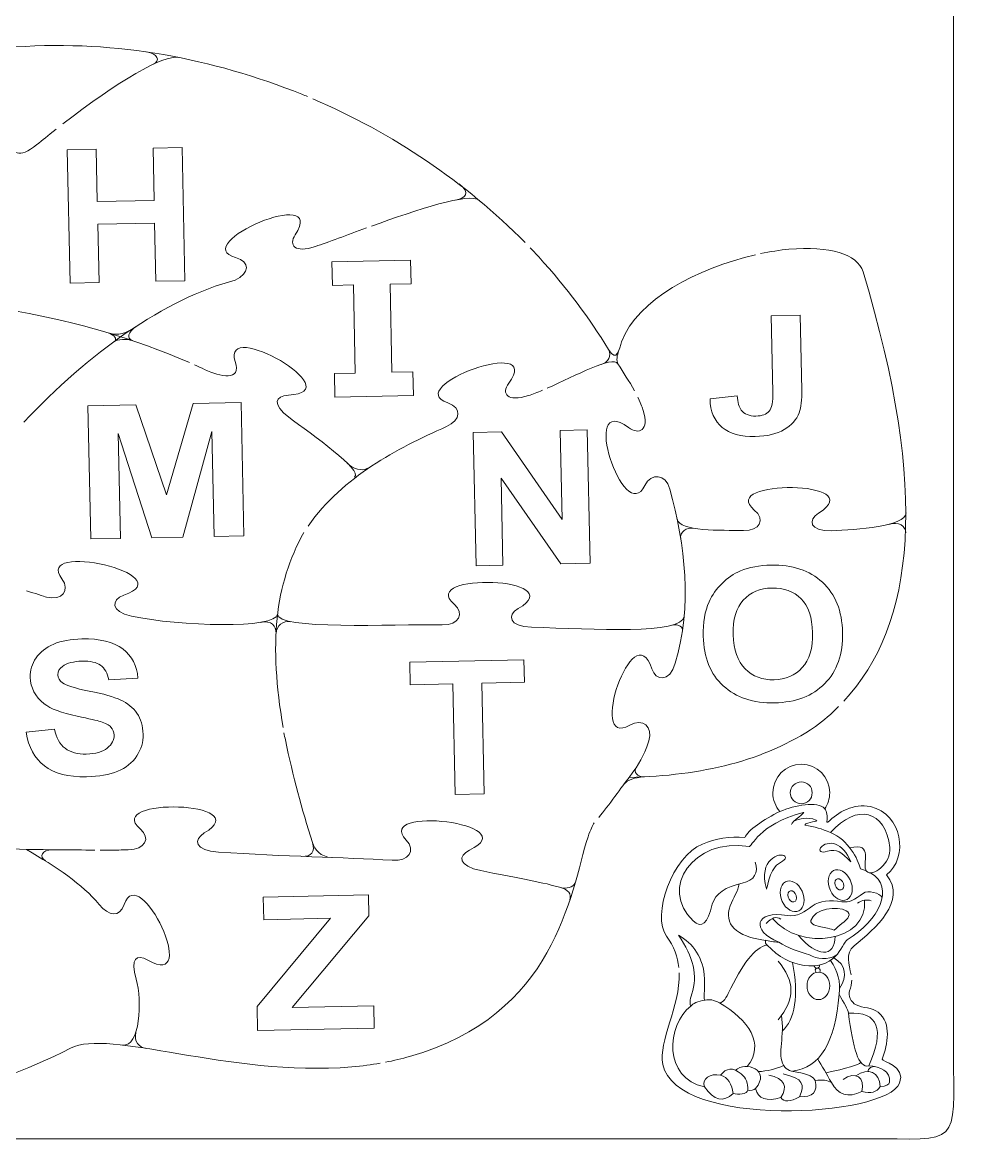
# Model space of a CAD drawing. Header units: millimetres. Extents: x -157 to 146, y -101 to 102.
# Drawn here: x 38.4 to 145.8, y -100.5 to 28.1 of the extents above; entities that cross this region are included whole.
import ezdxf

# ---------------------------------------------------------------- set-up
doc = ezdxf.new("R2010")
doc.units = ezdxf.units.MM
doc.header["$MEASUREMENT"] = 0
doc.layers.add('layer 1', color=7, linetype='Continuous')

msp = doc.modelspace()

# ---------------------------------------------------------------- linework, layer by layer
at = {"layer": 'layer 1', "color": 250, "lineweight": 9}
for points, knots in [([(-145.2239, -89.4805), (-145.2239, -29.4811), (-145.2239, 30.5182), (-145.2239, 90.5176), (-145.2239, 90.5176), (-145.2239, 101.6269), (-146.2814, 100.5684), (-135.1721, 100.5684), (-135.1721, 100.5684), (-45.2325, 100.5684), (44.7071, 100.5684), (134.6468, 100.5684), (134.6468, 100.5684), (145.7984, 100.5684), (144.7761, 101.6701), (144.7761, 90.515), (144.7761, 90.515), (144.7761, 30.5165), (144.7761, -29.482), (144.7761, -89.4805), (144.7761, -89.4805), (144.7761, -100.5424), (145.7711, -99.4316), (134.7144, -99.4316), (134.7144, -99.4316), (44.7296, -99.4316), (-45.2551, -99.4316), (-135.2398, -99.4316), (-135.2398, -99.4316), (-146.2558, -99.4316), (-145.2239, -100.498), (-145.2239, -89.4805)], [0, 0, 0, 0, 0.125, 0.125, 0.125, 0.125, 0.25, 0.25, 0.25, 0.25, 0.375, 0.375, 0.375, 0.375, 0.5, 0.5, 0.5, 0.5, 0.625, 0.625, 0.625, 0.625, 0.75, 0.75, 0.75, 0.75, 0.875, 0.875, 0.875, 0.875, 1, 1, 1, 1]), ([(21.3999, 23.4405), (24.03, 23.8613), (25.1838, 25.8785), (30.437, 31.6375), (30.437, 31.6375), (43.7476, 46.2297), (37.4342, 49.9849), (28.423, 50.8793), (28.423, 50.8793), (27.5223, 50.9425), (26.6177, 50.9809), (25.7242, 51.0022)], [0, 0, 0, 0, 0.33333333, 0.33333333, 0.33333333, 0.33333333, 0.66666667, 0.66666667, 0.66666667, 0.66666667, 1, 1, 1, 1]), ([(70.9758, 19.6711), (70.7908, 19.7489), (70.5389, 19.847), (70.3529, 19.9237), (70.3529, 19.9237), (59.9014, 24.0437), (49.5441, 26.107), (37.6259, 25.3432), (37.6259, 25.3432), (36.8091, 25.2922), (35.9217, 25.2624), (35.0984, 25.1954)], [0, 0, 0, 0, 0.33333333, 0.33333333, 0.33333333, 0.33333333, 0.66666667, 0.66666667, 0.66666667, 0.66666667, 1, 1, 1, 1]), ([(42.2726, 15.9448), (41.2653, 15.1494), (40.7466, 14.7266), (40.0379, 14.141), (40.0379, 14.141), (38.0989, 12.5386), (36.9993, 13.1455), (37.2013, 14.5634), (37.2013, 14.5634), (38.1575, 21.2729), (26.3826, 9.0194), (32.0615, 9.6589), (32.0615, 9.6589), (33.7993, 9.8546), (34.3604, 8.5667), (33.1695, 7.215), (33.1695, 7.215), (30.6719, 4.3806), (26.8189, -3.3587), (24.506, -3.165)], [0, 0, 0, 0, 0.2, 0.2, 0.2, 0.2, 0.4, 0.4, 0.4, 0.4, 0.6, 0.6, 0.6, 0.6, 0.8, 0.8, 0.8, 0.8, 1, 1, 1, 1]), ([(38.5923, -17.5236), (45.9348, -9.7068), (54.6912, -3.4054), (62.7176, -1.3192), (62.7176, -1.3192), (64.3766, -0.5272), (64.4482, 0.8045), (62.7719, 1.2667), (62.7719, 1.2667), (57.2937, 2.7768), (73.3365, 9.6819), (69.5841, 3.8727), (69.5841, 3.8727), (68.7912, 2.6451), (69.5221, 1.7562), (71.8929, 2.5386), (71.8929, 2.5386), (73.3256, 3.0115), (75.5091, 3.8557), (77.7045, 4.6576)], [0, 0, 0, 0, 0.2, 0.2, 0.2, 0.2, 0.4, 0.4, 0.4, 0.4, 0.6, 0.6, 0.6, 0.6, 0.8, 0.8, 0.8, 0.8, 1, 1, 1, 1]), ([(122.1405, 1.575), (115.4759, 0.0409), (108.7012, -3.4884), (106.8678, -8.3459), (106.8678, -8.3459), (106.5618, -9.1567), (106.3539, -10.8646), (105.3516, -9.2259), (105.3516, -9.2259), (103.1682, -5.6183), (100.6329, -2.2287), (97.3933, 1.3552), (97.3933, 1.3552), (97.0432, 1.7305), (96.7782, 2.0107), (96.4221, 2.3775)], [0, 0, 0, 0, 0.25, 0.25, 0.25, 0.25, 0.5, 0.5, 0.5, 0.5, 0.75, 0.75, 0.75, 0.75, 1, 1, 1, 1]), ([(132.2352, -49.4299), (140.3713, -40.6992), (142.0411, -25.4726), (134.4449, -0.3633), (134.4449, -0.3633), (133.8115, 1.7307), (130.6231, 2.5403), (125.9823, 2.2352), (125.9823, 2.2352), (124.929, 2.1196), (123.8211, 1.9379), (122.7405, 1.7146)], [0, 0, 0, 0, 0.33333333, 0.33333333, 0.33333333, 0.33333333, 0.66666667, 0.66666667, 0.66666667, 0.66666667, 1, 1, 1, 1]), ([(76.3664, -23.8149), (77.3707, -23.0447), (71.4698, -18.934), (68.8516, -16.9825), (68.8516, -16.9825), (66.9054, -15.532), (67.2702, -14.515), (68.8092, -14.4508), (68.8092, -14.4508), (76.0909, -14.1463), (61.0833, -5.5334), (62.7296, -10.6132), (62.7296, -10.6132), (63.4773, -12.9201), (61.0175, -12.3731), (59.2248, -11.5074), (59.2248, -11.5074), (58.8393, -11.3276), (58.453, -11.1515), (58.0661, -10.9788)], [0, 0, 0, 0, 0.2, 0.2, 0.2, 0.2, 0.4, 0.4, 0.4, 0.4, 0.6, 0.6, 0.6, 0.6, 0.8, 0.8, 0.8, 0.8, 1, 1, 1, 1]), ([(48.2267, -7.345), (48.9239, -7.581), (49.3258, -8.0338), (48.8633, -8.3591), (48.8633, -8.3591), (49.2891, -8.0513), (50.363, -8.0117), (50.9849, -8.2205), (50.9849, -8.2205), (50.2896, -7.9803), (50.485, -7.2122), (51.3464, -6.6374), (51.3464, -6.6374), (50.2311, -7.3832), (49.4228, -7.7326), (48.2267, -7.345)], [0, 0, 0, 0, 0.25, 0.25, 0.25, 0.25, 0.5, 0.5, 0.5, 0.5, 0.75, 0.75, 0.75, 0.75, 1, 1, 1, 1]), ([(97.8121, -13.9029), (97.2389, -14.1467), (96.7052, -14.3544), (96.2387, -14.5006), (96.2387, -14.5006), (93.7937, -15.2669), (93.0971, -14.2851), (93.965, -13.1017), (93.965, -13.1017), (98.071, -7.5017), (81.6288, -13.5388), (87.0033, -15.3396), (87.0033, -15.3396), (88.648, -15.8906), (88.5285, -17.2795), (86.848, -18.0436), (86.848, -18.0436), (81.1014, -20.6567), (75.1515, -23.629), (71.0402, -29.4295)], [0, 0, 0, 0, 0.2, 0.2, 0.2, 0.2, 0.4, 0.4, 0.4, 0.4, 0.6, 0.6, 0.6, 0.6, 0.8, 0.8, 0.8, 0.8, 1, 1, 1, 1]), ([(108.3354, -13.9571), (107.6893, -12.7878), (107.1069, -11.9722), (106.4396, -10.8641), (106.4396, -10.8641), (105.8287, -9.9104), (101.6368, -12.2103), (98.3723, -13.6592)], [0, 0, 0, 0, 0.5, 0.5, 0.5, 0.5, 1, 1, 1, 1]), ([(107.7368, -58.1414), (108.957, -56.4104), (109.3234, -55.9207), (109.9571, -53.9677), (109.9571, -53.9677), (110.492, -52.3189), (109.2886, -51.3325), (107.7883, -52.1725), (107.7883, -52.1725), (102.8856, -54.9178), (108.2224, -39.272), (110.3142, -45.7479), (110.3142, -45.7479), (110.7563, -47.1165), (112.3166, -47.3361), (112.9953, -45.0859), (112.9953, -45.0859), (114.9646, -38.5572), (114.1195, -31.5689), (112.3772, -25.1844), (112.3772, -25.1844), (111.9031, -23.4468), (110.2338, -23.2874), (109.5143, -24.77), (109.5143, -24.77), (107.1631, -29.615), (101.9534, -13.9586), (107.6503, -18.1641), (107.6503, -18.1641), (108.8543, -19.0527), (110.061, -18.4532), (109.3368, -16.2063), (109.3368, -16.2063), (109.2306, -15.8766), (109.1198, -15.5728), (108.7589, -14.7596), (108.7589, -14.7596), (108.7589, -14.7596), (108.7162, -14.6754), (108.7162, -14.6754)], [0, 0, 0, 0, 0.1, 0.1, 0.1, 0.1, 0.2, 0.2, 0.2, 0.2, 0.3, 0.3, 0.3, 0.3, 0.4, 0.4, 0.4, 0.4, 0.5, 0.5, 0.5, 0.5, 0.6, 0.6, 0.6, 0.6, 0.7, 0.7, 0.7, 0.7, 0.8, 0.8, 0.8, 0.8, 0.9, 0.9, 0.9, 0.9, 1, 1, 1, 1]), ([(113.196, -28.571), (113.4954, -30.1241), (118.2269, -29.835), (120.7788, -29.934), (120.7788, -29.934), (122.641, -30.0061), (123.3183, -28.6657), (122.0173, -27.5824), (122.0173, -27.5824), (117.7656, -24.0426), (135.4303, -24.1543), (129.3681, -27.925), (129.3681, -27.925), (128.0869, -28.7219), (128.3418, -30.0215), (130.8148, -29.9424), (130.8148, -29.9424), (133.7435, -29.8488), (139.3349, -29.4684), (139.3496, -27.9071)], [0, 0, 0, 0, 0.2, 0.2, 0.2, 0.2, 0.4, 0.4, 0.4, 0.4, 0.6, 0.6, 0.6, 0.6, 0.8, 0.8, 0.8, 0.8, 1, 1, 1, 1]), ([(114.0111, -39.7358), (113.7434, -41.8548), (103.706, -41.2058), (96.5661, -40.9624), (96.5661, -40.9624), (93.9633, -40.8737), (93.7516, -39.6151), (95.0544, -38.8491), (95.0544, -38.8491), (101.219, -35.2247), (83.5646, -34.6896), (87.716, -38.3304), (87.716, -38.3304), (88.9865, -39.4446), (88.2783, -40.7224), (86.382, -40.6995), (86.382, -40.6995), (80.6619, -40.6303), (67.4247, -41.3241), (67.5694, -39.4836), (67.5694, -39.4836), (67.4311, -41.1999), (56.3252, -40.8701), (50.8626, -39.705), (50.8626, -39.705), (48.4544, -39.1914), (48.5514, -37.8367), (49.993, -37.3297), (49.993, -37.3297), (56.8145, -34.9303), (39.6475, -31.1049), (42.9216, -35.4493), (42.9216, -35.4493), (43.9235, -36.7787), (42.9304, -37.9849), (41.1748, -37.5393), (41.1748, -37.5393), (40.8584, -37.459), (39.818, -37.0774), (38.8796, -36.8186)], [0, 0, 0, 0, 0.1, 0.1, 0.1, 0.1, 0.2, 0.2, 0.2, 0.2, 0.3, 0.3, 0.3, 0.3, 0.4, 0.4, 0.4, 0.4, 0.5, 0.5, 0.5, 0.5, 0.6, 0.6, 0.6, 0.6, 0.7, 0.7, 0.7, 0.7, 0.8, 0.8, 0.8, 0.8, 0.9, 0.9, 0.9, 0.9, 1, 1, 1, 1]), ([(23.6408, -40.5235), (18.6456, -53.9792), (21.2809, -65.6858), (38.886, -66.3873), (38.886, -66.3873), (41.4325, -66.3839), (43.908, -66.4294), (46.6974, -66.4406)], [0, 0, 0, 0, 0.5, 0.5, 0.5, 0.5, 1, 1, 1, 1]), ([(65.5882, -40.4169), (66.8843, -40.1633), (67.4302, -40.827), (67.3855, -41.6732), (67.3855, -41.6732), (67.4301, -40.8271), (68.1421, -40.1586), (69.0895, -40.3486)], [0, 0, 0, 0, 0.5, 0.5, 0.5, 0.5, 1, 1, 1, 1]), ([(104.2543, -62.7319), (105.3573, -61.3779), (106.9248, -59.1476), (107.7368, -58.1414), (107.7368, -58.1414), (116.0409, -57.9262), (123.1525, -56.2824), (129.0088, -52.3238), (129.0088, -52.3238), (129.9508, -51.6191), (130.8334, -50.8547), (131.6561, -50.0299)], [0, 0, 0, 0, 0.33333333, 0.33333333, 0.33333333, 0.33333333, 0.66666667, 0.66666667, 0.66666667, 0.66666667, 1, 1, 1, 1]), ([(68.2938, -53.0415), (68.3338, -53.2633), (68.4111, -53.6362), (68.4535, -53.8611), (68.4535, -53.8611), (69.341, -58.0956), (70.3087, -61.6795), (71.5342, -65.5678)], [0, 0, 0, 0, 0.5, 0.5, 0.5, 0.5, 1, 1, 1, 1]), ([(124.9321, -62.0227), (124.4359, -61.4521), (124.1351, -60.7066), (124.1351, -59.8911), (124.1351, -59.8911), (124.1351, -58.0966), (125.5906, -56.6411), (127.3851, -56.6411), (127.3851, -56.6411), (129.1796, -56.6411), (130.6351, -58.0966), (130.6351, -59.8911), (130.6351, -59.8911), (130.6351, -60.5735), (130.4246, -61.2071), (130.065, -61.7299)], [0, 0, 0, 0, 0.25, 0.25, 0.25, 0.25, 0.5, 0.5, 0.5, 0.5, 0.75, 0.75, 0.75, 0.75, 1, 1, 1, 1]), ([(127.3851, -58.6411), (128.0753, -58.6411), (128.6351, -59.2009), (128.6351, -59.8911), (128.6351, -59.8911), (128.6351, -60.5813), (128.0753, -61.1411), (127.3851, -61.1411), (127.3851, -61.1411), (126.6949, -61.1411), (126.1351, -60.5813), (126.1351, -59.8911), (126.1351, -59.8911), (126.1351, -59.2009), (126.6949, -58.6411), (127.3851, -58.6411)], [0, 0, 0, 0, 0.25, 0.25, 0.25, 0.25, 0.5, 0.5, 0.5, 0.5, 0.75, 0.75, 0.75, 0.75, 1, 1, 1, 1]), ([(47.2974, -66.4425), (47.6582, -66.4432), (48.0245, -66.4433), (48.3971, -66.4426), (48.3971, -66.4426), (49.5067, -66.435), (50.0024, -66.4278), (50.497, -66.4172), (50.497, -66.4172), (52.4333, -66.3758), (53.1302, -65.1214), (51.8514, -64.0156), (51.8514, -64.0156), (47.6724, -60.402), (65.3309, -60.8219), (59.1937, -64.4864), (59.1937, -64.4864), (57.8966, -65.2608), (58.111, -66.4856), (60.8122, -66.6706), (60.8122, -66.6706), (68.4289, -67.1925), (74.981, -67.2517), (80.6588, -67.6109), (80.6588, -67.6109), (82.5675, -67.7317), (83.3968, -66.512), (82.2451, -65.2917), (82.2451, -65.2917), (78.4812, -61.3041), (95.9992, -63.3758), (89.4967, -66.4477), (89.4967, -66.4477), (88.1225, -67.0969), (88.2141, -68.2659), (90.7926, -68.7929), (90.7926, -68.7929), (94.5151, -69.5538), (97.3203, -70.0015), (99.7487, -70.6769), (99.7487, -70.6769), (100.546, -70.9327), (101.3963, -70.6774), (101.5336, -70.2006)], [0, 0, 0, 0, 0.09090909, 0.09090909, 0.09090909, 0.09090909, 0.18181818, 0.18181818, 0.18181818, 0.18181818, 0.27272727, 0.27272727, 0.27272727, 0.27272727, 0.36363636, 0.36363636, 0.36363636, 0.36363636, 0.45454545, 0.45454545, 0.45454545, 0.45454545, 0.54545455, 0.54545455, 0.54545455, 0.54545455, 0.63636364, 0.63636364, 0.63636364, 0.63636364, 0.72727273, 0.72727273, 0.72727273, 0.72727273, 0.81818182, 0.81818182, 0.81818182, 0.81818182, 0.90909091, 0.90909091, 0.90909091, 0.90909091, 1, 1, 1, 1]), ([(130.064, -61.7126), (130.2947, -62.0506), (130.3922, -62.532), (130.3117, -63.1864), (130.3117, -63.1864), (130.3102, -63.1978), (130.3086, -63.2091), (130.3067, -63.2203), (130.3067, -63.2203), (130.3286, -63.2291), (130.3507, -63.238), (130.3726, -63.2468), (130.3726, -63.2468), (130.3824, -63.2503), (130.3924, -63.2539), (130.4023, -63.2576), (130.4023, -63.2576), (131.5837, -62.1336), (133.3546, -61.0596), (135.2788, -61.477), (135.2788, -61.477), (138.9568, -62.275), (139.6654, -67.2837), (137.1339, -69.2707), (137.1339, -69.2707), (139.4906, -72.2937), (135.8087, -75.4252), (133.4376, -77.3876), (133.4376, -77.3876), (132.3212, -78.3114), (132.8726, -79.4649), (133.0772, -80.697)], [0, 0, 0, 0, 0.125, 0.125, 0.125, 0.125, 0.25, 0.25, 0.25, 0.25, 0.375, 0.375, 0.375, 0.375, 0.5, 0.5, 0.5, 0.5, 0.625, 0.625, 0.625, 0.625, 0.75, 0.75, 0.75, 0.75, 0.875, 0.875, 0.875, 0.875, 1, 1, 1, 1]), ([(113.4025, -79.8675), (113.2654, -78.6697), (112.8492, -77.4446), (111.9879, -76.2791), (111.9879, -76.2791), (110.2611, -73.9425), (112.6677, -67.0702), (116.0991, -65.776), (116.0991, -65.776), (117.5828, -65.075), (119.252, -64.8424), (120.9215, -65.014), (120.9215, -65.014), (121.261, -64.2146), (123.1157, -62.9161), (124.9514, -62.0273)], [0, 0, 0, 0, 0.25, 0.25, 0.25, 0.25, 0.5, 0.5, 0.5, 0.5, 0.75, 0.75, 0.75, 0.75, 1, 1, 1, 1]), ([(79.8892, -90.6884), (80.8032, -90.5108), (81.793, -90.2783), (82.6498, -90.0349), (82.6498, -90.0349), (99.3319, -85.2952), (100.9763, -71.557), (103.0231, -64.9137), (103.0231, -64.9137), (103.323, -64.1228), (103.5537, -63.6086), (103.7221, -63.342)], [0, 0, 0, 0, 0.33333333, 0.33333333, 0.33333333, 0.33333333, 0.66666667, 0.66666667, 0.66666667, 0.66666667, 1, 1, 1, 1]), ([(73.7673, -67.2882), (72.4588, -67.2392), (71.8065, -66.39), (71.5342, -65.5678), (71.5342, -65.5678), (71.8993, -66.6595), (71.449, -67.2012), (70.3287, -67.1582)], [0, 0, 0, 0, 0.5, 0.5, 0.5, 0.5, 1, 1, 1, 1]), ([(38.886, -66.3873), (42.3185, -68.3791), (45.2495, -70.3259), (47.1659, -72.6495), (47.1659, -72.6495), (48.2797, -73.9998), (49.5108, -74.2067), (50.0365, -72.656), (50.0365, -72.656), (51.7548, -67.5883), (58.9244, -82.5577), (52.7297, -79.0087), (52.7297, -79.0087), (51.4205, -78.2586), (50.7575, -78.8414), (51.4121, -81.1853), (51.4121, -81.1853), (52.0991, -83.6451), (51.8779, -89.005), (49.8429, -88.7257)], [0, 0, 0, 0, 0.2, 0.2, 0.2, 0.2, 0.4, 0.4, 0.4, 0.4, 0.6, 0.6, 0.6, 0.6, 0.8, 0.8, 0.8, 0.8, 1, 1, 1, 1]), ([(133.147, -81.2969), (133.1505, -81.6724), (133.0852, -82.1311), (132.9078, -82.5125), (132.9078, -82.5125), (132.6796, -83.0031), (133.0776, -83.8525), (133.6411, -84.1253), (133.6411, -84.1253), (134.4432, -84.5138), (135.4686, -84.4178), (136.1572, -84.9758), (136.1572, -84.9758), (137.7621, -86.2758), (137.2458, -88.5605), (136.6288, -90.3516), (136.6288, -90.3516), (136.5487, -90.5842), (139.375, -91.1051), (138.617, -93.0692), (138.617, -93.0692), (137.1085, -96.9782), (113.0507, -98.3113), (111.5686, -90.9388), (111.5686, -90.9388), (111.0345, -88.2821), (113.5552, -84.3717), (113.4435, -80.4675)], [0, 0, 0, 0, 0.14285714, 0.14285714, 0.14285714, 0.14285714, 0.28571429, 0.28571429, 0.28571429, 0.28571429, 0.42857143, 0.42857143, 0.42857143, 0.42857143, 0.57142857, 0.57142857, 0.57142857, 0.57142857, 0.71428571, 0.71428571, 0.71428571, 0.71428571, 0.85714286, 0.85714286, 0.85714286, 0.85714286, 1, 1, 1, 1]), ([(28.6162, -94.6391), (33.6294, -93.5123), (38.8949, -91.6729), (43.9181, -89.0815), (43.9181, -89.0815), (48.3216, -86.8097), (61.7858, -92.3399), (76.0514, -91.2302), (76.0514, -91.2302), (77.2078, -91.1116), (78.3189, -90.9582), (79.2892, -90.7926)], [0, 0, 0, 0, 0.33333333, 0.33333333, 0.33333333, 0.33333333, 0.66666667, 0.66666667, 0.66666667, 0.66666667, 1, 1, 1, 1])]:
    msp.add_open_spline(points, degree=3, knots=knots, dxfattribs=at)
for points in [[(56.2699, 24.1422), (54.5102, 24.4773), (49.3607, 21.4347), (43.044, 16.547)], [(52.5819, 24.774), (53.9008, 24.562), (54.2165, 23.789), (53.3596, 23.3538)], [(95.8507, 2.9775), (88.953, 9.9362), (80.7938, 15.4437), (71.5758, 19.4215)], [(88.3146, 9.6798), (89.6445, 8.6355), (89.0538, 8.0609), (87.8768, 7.841)], [(78.3045, 4.8583), (83.5079, 6.7449), (89.4741, 8.7458), (90.6483, 7.7992)], [(57.4835, -10.7217), (51.1495, -7.9574), (44.6199, -6.1194), (37.949, -4.896)], [(105.3516, -9.2259), (105.8075, -9.9411), (105.2952, -10.7266), (104.5359, -10.9368)], [(106.5213, -9.4043), (106.3626, -9.8341), (106.2346, -10.542), (106.4396, -10.864)], [(75.5253, -22.212), (76.1106, -22.8456), (77.2617, -23.2288), (77.8448, -22.7951)], [(115.0442, -29.6568), (114.3499, -29.5219), (113.4421, -30.0594), (113.6229, -30.8841)], [(137.3925, -29.2184), (138.5039, -28.8325), (139.3348, -29.4733), (139.3118, -30.2001)], [(70.5774, -30.1329), (67.2097, -36.14), (66.573, -42.9112), (68.1974, -52.4415)], [(112.6978, -40.73), (113.3947, -40.5979), (113.9369, -40.9158), (113.8062, -41.4564)], [(108.5692, -56.9445), (108.1715, -57.5159), (108.6593, -58.1114), (109.4651, -58.0749)], [(109.3907, -58.0787), (108.3381, -58.1571), (107.534, -58.3976), (107.1303, -58.9261)], [(41.8229, -66.4006), (40.6494, -66.3917), (40.3022, -67.2257), (41.037, -67.6771)], [(99.7487, -70.6769), (100.8368, -70.9262), (101.1467, -71.5065), (100.9545, -72.1125)], [(51.3578, -87.2948), (51.1474, -88.3433), (51.7377, -88.958), (52.5569, -89.111)]]:
    msp.add_open_spline(points, degree=3, dxfattribs=at)
at = {"layer": 'layer 1', "color": 22, "lineweight": 9}
for points, knots in [([(43.8563, -1.652), (43.8563, -1.652), (43.5259, 13.5811), (43.5259, 13.5811), (43.5259, 13.5811), (43.5259, 13.5811), (46.8424, 13.6514), (46.8424, 13.6514), (46.8424, 13.6514), (46.8424, 13.6514), (46.9724, 7.6575), (46.9724, 7.6575), (46.9724, 7.6575), (46.9724, 7.6575), (53.4641, 7.795), (53.4641, 7.795), (53.4641, 7.795), (53.4641, 7.795), (53.334, 13.7889), (53.334, 13.7889), (53.334, 13.7889), (53.334, 13.7889), (56.6467, 13.8591), (56.6467, 13.8591), (56.6467, 13.8591), (56.6467, 13.8591), (56.9772, -1.374), (56.9772, -1.374), (56.9772, -1.374), (56.9772, -1.374), (53.6645, -1.4442), (53.6645, -1.4442), (53.6645, -1.4442), (53.6645, -1.4442), (53.52, 5.2165), (53.52, 5.2165), (53.52, 5.2165), (53.52, 5.2165), (47.0283, 5.079), (47.0283, 5.079), (47.0283, 5.079), (47.0283, 5.079), (47.1728, -1.5817), (47.1728, -1.5817), (47.1728, -1.5817), (47.1728, -1.5817), (43.8563, -1.652), (43.8563, -1.652)], [0, 0, 0, 0, 0.08333333, 0.08333333, 0.08333333, 0.08333333, 0.16666667, 0.16666667, 0.16666667, 0.16666667, 0.25, 0.25, 0.25, 0.25, 0.33333333, 0.33333333, 0.33333333, 0.33333333, 0.41666667, 0.41666667, 0.41666667, 0.41666667, 0.5, 0.5, 0.5, 0.5, 0.58333333, 0.58333333, 0.58333333, 0.58333333, 0.66666667, 0.66666667, 0.66666667, 0.66666667, 0.75, 0.75, 0.75, 0.75, 0.83333333, 0.83333333, 0.83333333, 0.83333333, 0.91666667, 0.91666667, 0.91666667, 0.91666667, 1, 1, 1, 1]), ([(83.0852, -14.488), (83.0852, -14.488), (74.1062, -14.6782), (74.1062, -14.6782), (74.1062, -14.6782), (74.1062, -14.6782), (74.0476, -11.9757), (74.0476, -11.9757), (74.0476, -11.9757), (74.0476, -11.9757), (76.4433, -11.9249), (76.4433, -11.9249), (76.4433, -11.9249), (76.4433, -11.9249), (76.2249, -1.8593), (76.2249, -1.8593), (76.2249, -1.8593), (76.2249, -1.8593), (73.8292, -1.9101), (73.8292, -1.9101), (73.8292, -1.9101), (73.8292, -1.9101), (73.7706, 0.7925), (73.7706, 0.7925), (73.7706, 0.7925), (73.7706, 0.7925), (82.7496, 0.9827), (82.7496, 0.9827), (82.7496, 0.9827), (82.7496, 0.9827), (82.8082, -1.7199), (82.8082, -1.7199), (82.8082, -1.7199), (82.8082, -1.7199), (80.4125, -1.7706), (80.4125, -1.7706), (80.4125, -1.7706), (80.4125, -1.7706), (80.6309, -11.8362), (80.6309, -11.8362), (80.6309, -11.8362), (80.6309, -11.8362), (83.0266, -11.7854), (83.0266, -11.7854), (83.0266, -11.7854), (83.0266, -11.7854), (83.0852, -14.488), (83.0852, -14.488)], [0, 0, 0, 0, 0.08333333, 0.08333333, 0.08333333, 0.08333333, 0.16666667, 0.16666667, 0.16666667, 0.16666667, 0.25, 0.25, 0.25, 0.25, 0.33333333, 0.33333333, 0.33333333, 0.33333333, 0.41666667, 0.41666667, 0.41666667, 0.41666667, 0.5, 0.5, 0.5, 0.5, 0.58333333, 0.58333333, 0.58333333, 0.58333333, 0.66666667, 0.66666667, 0.66666667, 0.66666667, 0.75, 0.75, 0.75, 0.75, 0.83333333, 0.83333333, 0.83333333, 0.83333333, 0.91666667, 0.91666667, 0.91666667, 0.91666667, 1, 1, 1, 1]), ([(123.9542, -5.3807), (123.9542, -5.3807), (127.2592, -5.3106), (127.2592, -5.3106), (127.2592, -5.3106), (127.2592, -5.3106), (127.445, -13.8727), (127.445, -13.8727), (127.445, -13.8727), (127.4692, -14.9906), (127.3658, -15.856), (127.1419, -16.4625), (127.1419, -16.4625), (126.838, -17.2565), (126.2709, -17.9018), (125.4368, -18.3951), (125.4368, -18.3951), (124.6029, -18.8917), (123.4961, -19.1514), (122.1167, -19.1806), (122.1167, -19.1806), (120.4968, -19.215), (119.2431, -18.8698), (118.3518, -18.1388), (118.3518, -18.1388), (117.4644, -17.411), (116.9975, -16.3245), (116.9623, -14.8792), (116.9623, -14.8792), (116.9623, -14.8792), (120.0775, -14.5172), (120.0775, -14.5172), (120.0775, -14.5172), (120.1325, -15.291), (120.2819, -15.8359), (120.5258, -16.1521), (120.5258, -16.1521), (120.8955, -16.6295), (121.4472, -16.8604), (122.177, -16.8449), (122.177, -16.8449), (122.9144, -16.8293), (123.4341, -16.6451), (123.7322, -16.289), (123.7322, -16.289), (124.0303, -15.9362), (124.1675, -15.2118), (124.1437, -14.1159), (124.1437, -14.1159), (124.1437, -14.1159), (123.9542, -5.3807), (123.9542, -5.3807)], [0, 0, 0, 0, 0.07692308, 0.07692308, 0.07692308, 0.07692308, 0.15384615, 0.15384615, 0.15384615, 0.15384615, 0.23076923, 0.23076923, 0.23076923, 0.23076923, 0.30769231, 0.30769231, 0.30769231, 0.30769231, 0.38461538, 0.38461538, 0.38461538, 0.38461538, 0.46153846, 0.46153846, 0.46153846, 0.46153846, 0.53846154, 0.53846154, 0.53846154, 0.53846154, 0.61538462, 0.61538462, 0.61538462, 0.61538462, 0.69230769, 0.69230769, 0.69230769, 0.69230769, 0.76923077, 0.76923077, 0.76923077, 0.76923077, 0.84615385, 0.84615385, 0.84615385, 0.84615385, 0.92307692, 0.92307692, 0.92307692, 0.92307692, 1, 1, 1, 1]), ([(46.2184, -30.8911), (46.2184, -30.8911), (45.8879, -15.658), (45.8879, -15.658), (45.8879, -15.658), (45.8879, -15.658), (51.3663, -15.5419), (51.3663, -15.5419), (51.3663, -15.5419), (51.3663, -15.5419), (54.8796, -25.8641), (54.8796, -25.8641), (54.8796, -25.8641), (54.8796, -25.8641), (57.9041, -15.4034), (57.9041, -15.4034), (57.9041, -15.4034), (57.9041, -15.4034), (63.3951, -15.2871), (63.3951, -15.2871), (63.3951, -15.2871), (63.3951, -15.2871), (63.7255, -30.5202), (63.7255, -30.5202), (63.7255, -30.5202), (63.7255, -30.5202), (60.3279, -30.5922), (60.3279, -30.5922), (60.3279, -30.5922), (60.3279, -30.5922), (60.0677, -18.6008), (60.0677, -18.6008), (60.0677, -18.6008), (60.0677, -18.6008), (56.7277, -30.6685), (56.7277, -30.6685), (56.7277, -30.6685), (56.7277, -30.6685), (53.2035, -30.7431), (53.2035, -30.7431), (53.2035, -30.7431), (53.2035, -30.7431), (49.3558, -18.8277), (49.3558, -18.8277), (49.3558, -18.8277), (49.3558, -18.8277), (49.6159, -30.8191), (49.6159, -30.8191), (49.6159, -30.8191), (49.6159, -30.8191), (46.2184, -30.8911), (46.2184, -30.8911)], [0, 0, 0, 0, 0.07692308, 0.07692308, 0.07692308, 0.07692308, 0.15384615, 0.15384615, 0.15384615, 0.15384615, 0.23076923, 0.23076923, 0.23076923, 0.23076923, 0.30769231, 0.30769231, 0.30769231, 0.30769231, 0.38461538, 0.38461538, 0.38461538, 0.38461538, 0.46153846, 0.46153846, 0.46153846, 0.46153846, 0.53846154, 0.53846154, 0.53846154, 0.53846154, 0.61538462, 0.61538462, 0.61538462, 0.61538462, 0.69230769, 0.69230769, 0.69230769, 0.69230769, 0.76923077, 0.76923077, 0.76923077, 0.76923077, 0.84615385, 0.84615385, 0.84615385, 0.84615385, 0.92307692, 0.92307692, 0.92307692, 0.92307692, 1, 1, 1, 1]), ([(90.2309, -33.9436), (90.2309, -33.9436), (89.9004, -18.7105), (89.9004, -18.7105), (89.9004, -18.7105), (89.9004, -18.7105), (93.1252, -18.6422), (93.1252, -18.6422), (93.1252, -18.6422), (93.1252, -18.6422), (100.0631, -28.6718), (100.0631, -28.6718), (100.0631, -28.6718), (100.0631, -28.6718), (99.8424, -18.4999), (99.8424, -18.4999), (99.8424, -18.4999), (99.8424, -18.4999), (102.9221, -18.4346), (102.9221, -18.4346), (102.9221, -18.4346), (102.9221, -18.4346), (103.2525, -33.6677), (103.2525, -33.6677), (103.2525, -33.6677), (103.2525, -33.6677), (99.9245, -33.7382), (99.9245, -33.7382), (99.9245, -33.7382), (99.9245, -33.7382), (93.095, -23.944), (93.095, -23.944), (93.095, -23.944), (93.095, -23.944), (93.3105, -33.8783), (93.3105, -33.8783), (93.3105, -33.8783), (93.3105, -33.8783), (90.2309, -33.9436), (90.2309, -33.9436)], [0, 0, 0, 0, 0.1, 0.1, 0.1, 0.1, 0.2, 0.2, 0.2, 0.2, 0.3, 0.3, 0.3, 0.3, 0.4, 0.4, 0.4, 0.4, 0.5, 0.5, 0.5, 0.5, 0.6, 0.6, 0.6, 0.6, 0.7, 0.7, 0.7, 0.7, 0.8, 0.8, 0.8, 0.8, 0.9, 0.9, 0.9, 0.9, 1, 1, 1, 1]), ([(116.1877, -42.0066), (116.154, -40.4532), (116.3741, -39.1463), (116.8518, -38.0823), (116.8518, -38.0823), (117.2095, -37.3012), (117.7025, -36.5917), (118.3348, -35.9609), (118.3348, -35.9609), (118.9673, -35.3336), (119.6641, -34.8611), (120.4257, -34.5469), (120.4257, -34.5469), (121.4409, -34.1209), (122.6135, -33.8973), (123.9508, -33.869), (123.9508, -33.869), (126.3694, -33.8178), (128.3179, -34.4721), (129.8001, -35.8351), (129.8001, -35.8351), (131.2821, -37.1947), (132.0502, -39.1158), (132.104, -41.5949), (132.104, -41.5949), (132.1574, -44.0563), (131.4769, -45.9939), (130.0666, -47.4148), (130.0666, -47.4148), (128.6561, -48.8321), (126.7455, -49.568), (124.3384, -49.619), (124.3384, -49.619), (121.8968, -49.6707), (119.9408, -49.0202), (118.4703, -47.6711), (118.4703, -47.6711), (116.9998, -46.3184), (116.2402, -44.429), (116.1877, -42.0066)], [0, 0, 0, 0, 0.1, 0.1, 0.1, 0.1, 0.2, 0.2, 0.2, 0.2, 0.3, 0.3, 0.3, 0.3, 0.4, 0.4, 0.4, 0.4, 0.5, 0.5, 0.5, 0.5, 0.6, 0.6, 0.6, 0.6, 0.7, 0.7, 0.7, 0.7, 0.8, 0.8, 0.8, 0.8, 0.9, 0.9, 0.9, 0.9, 1, 1, 1, 1]), ([(119.5975, -41.8314), (119.6349, -43.5551), (120.095, -44.8548), (120.9702, -45.7269), (120.9702, -45.7269), (121.8492, -46.5988), (122.9478, -47.0192), (124.2698, -46.9912), (124.2698, -46.9912), (125.588, -46.9632), (126.6636, -46.5005), (127.4927, -45.5958), (127.4927, -45.5958), (128.318, -44.6948), (128.7133, -43.3628), (128.675, -41.5966), (128.675, -41.5966), (128.6371, -39.8516), (128.1963, -38.5588), (127.3561, -37.7143), (127.3561, -37.7143), (126.5121, -36.8735), (125.4063, -36.4676), (124.0422, -36.4965), (124.0422, -36.4965), (122.6743, -36.5255), (121.5833, -36.985), (120.7654, -37.8716), (120.7654, -37.8716), (119.9514, -38.7582), (119.5594, -40.0758), (119.5975, -41.8314)], [0, 0, 0, 0, 0.125, 0.125, 0.125, 0.125, 0.25, 0.25, 0.25, 0.25, 0.375, 0.375, 0.375, 0.375, 0.5, 0.5, 0.5, 0.5, 0.625, 0.625, 0.625, 0.625, 0.75, 0.75, 0.75, 0.75, 0.875, 0.875, 0.875, 0.875, 1, 1, 1, 1]), ([(38.8537, -52.9828), (38.8537, -52.9828), (42.0722, -52.6201), (42.0722, -52.6201), (42.0722, -52.6201), (42.2851, -53.6233), (42.6947, -54.3527), (43.3009, -54.8118), (43.3009, -54.8118), (43.9034, -55.2673), (44.7071, -55.4881), (45.7157, -55.4667), (45.7157, -55.4667), (46.7818, -55.4441), (47.5835, -55.2178), (48.113, -54.7844), (48.113, -54.7844), (48.6466, -54.3544), (48.9072, -53.8591), (48.895, -53.2988), (48.895, -53.2988), (48.8872, -52.9371), (48.766, -52.6345), (48.5313, -52.3875), (48.5313, -52.3875), (48.3003, -52.1369), (47.8981, -51.9254), (47.3248, -51.7531), (47.3248, -51.7531), (46.9361, -51.6335), (46.0449, -51.4324), (44.6587, -51.1424), (44.6587, -51.1424), (42.8731, -50.7722), (41.6166, -50.2949), (40.8891, -49.7142), (40.8891, -49.7142), (39.8622, -48.8986), (39.3358, -47.8878), (39.3096, -46.682), (39.3096, -46.682), (39.2928, -45.9052), (39.5139, -45.1767), (39.973, -44.4892), (39.973, -44.4892), (40.4322, -43.8053), (41.105, -43.2766), (41.9876, -42.903), (41.9876, -42.903), (42.874, -42.5329), (43.9439, -42.3328), (45.2047, -42.3061), (45.2047, -42.3061), (47.268, -42.2624), (48.8245, -42.6482), (49.8858, -43.4631), (49.8858, -43.4631), (50.9433, -44.2816), (51.5139, -45.3873), (51.5979, -46.7871), (51.5979, -46.7871), (51.5979, -46.7871), (48.2881, -46.9921), (48.2881, -46.9921), (48.2881, -46.9921), (48.1297, -46.2113), (47.8117, -45.6538), (47.3382, -45.3232), (47.3382, -45.3232), (46.8646, -44.989), (46.1617, -44.8336), (45.2295, -44.8534), (45.2295, -44.8534), (44.2666, -44.8738), (43.514, -45.0707), (42.9794, -45.451), (42.9794, -45.451), (42.633, -45.6926), (42.4641, -46.0119), (42.4726, -46.4056), (42.4726, -46.4056), (42.4804, -46.7673), (42.6514, -47.0724), (42.9855, -47.3209), (42.9855, -47.3209), (43.4091, -47.6383), (44.4328, -47.9573), (46.0529, -48.2742), (46.0529, -48.2742), (47.673, -48.5948), (48.873, -48.9348), (49.653, -49.2944), (49.653, -49.2944), (50.433, -49.6576), (51.0479, -50.1591), (51.5015, -50.8059), (51.5015, -50.8059), (51.9513, -51.4527), (52.1867, -52.2568), (52.2075, -53.218), (52.2075, -53.218), (52.2264, -54.0904), (51.9844, -54.9152), (51.4774, -55.6853), (51.4774, -55.6853), (50.9705, -56.4589), (50.2454, -57.042), (49.2981, -57.4312), (49.2981, -57.4312), (48.3511, -57.8237), (47.1629, -58.0334), (45.7377, -58.0636), (45.7377, -58.0636), (43.663, -58.1076), (42.06, -57.698), (40.9289, -56.8313), (40.9289, -56.8313), (39.7976, -55.9647), (39.1047, -54.6806), (38.8537, -52.9828)], [0, 0, 0, 0, 0.03333333, 0.03333333, 0.03333333, 0.03333333, 0.06666667, 0.06666667, 0.06666667, 0.06666667, 0.1, 0.1, 0.1, 0.1, 0.13333333, 0.13333333, 0.13333333, 0.13333333, 0.16666667, 0.16666667, 0.16666667, 0.16666667, 0.2, 0.2, 0.2, 0.2, 0.23333333, 0.23333333, 0.23333333, 0.23333333, 0.26666667, 0.26666667, 0.26666667, 0.26666667, 0.3, 0.3, 0.3, 0.3, 0.33333333, 0.33333333, 0.33333333, 0.33333333, 0.36666667, 0.36666667, 0.36666667, 0.36666667, 0.4, 0.4, 0.4, 0.4, 0.43333333, 0.43333333, 0.43333333, 0.43333333, 0.46666667, 0.46666667, 0.46666667, 0.46666667, 0.5, 0.5, 0.5, 0.5, 0.53333333, 0.53333333, 0.53333333, 0.53333333, 0.56666667, 0.56666667, 0.56666667, 0.56666667, 0.6, 0.6, 0.6, 0.6, 0.63333333, 0.63333333, 0.63333333, 0.63333333, 0.66666667, 0.66666667, 0.66666667, 0.66666667, 0.7, 0.7, 0.7, 0.7, 0.73333333, 0.73333333, 0.73333333, 0.73333333, 0.76666667, 0.76666667, 0.76666667, 0.76666667, 0.8, 0.8, 0.8, 0.8, 0.83333333, 0.83333333, 0.83333333, 0.83333333, 0.86666667, 0.86666667, 0.86666667, 0.86666667, 0.9, 0.9, 0.9, 0.9, 0.93333333, 0.93333333, 0.93333333, 0.93333333, 0.96666667, 0.96666667, 0.96666667, 0.96666667, 1, 1, 1, 1]), ([(87.8641, -60.0949), (87.8641, -60.0949), (87.5895, -47.4403), (87.5895, -47.4403), (87.5895, -47.4403), (87.5895, -47.4403), (82.7216, -47.5435), (82.7216, -47.5435), (82.7216, -47.5435), (82.7216, -47.5435), (82.6657, -44.965), (82.6657, -44.965), (82.6657, -44.965), (82.6657, -44.965), (95.7065, -44.6887), (95.7065, -44.6887), (95.7065, -44.6887), (95.7065, -44.6887), (95.7624, -47.2672), (95.7624, -47.2672), (95.7624, -47.2672), (95.7624, -47.2672), (90.906, -47.3701), (90.906, -47.3701), (90.906, -47.3701), (90.906, -47.3701), (91.1805, -60.0247), (91.1805, -60.0247), (91.1805, -60.0247), (91.1805, -60.0247), (87.8641, -60.0949), (87.8641, -60.0949)], [0, 0, 0, 0, 0.125, 0.125, 0.125, 0.125, 0.25, 0.25, 0.25, 0.25, 0.375, 0.375, 0.375, 0.375, 0.5, 0.5, 0.5, 0.5, 0.625, 0.625, 0.625, 0.625, 0.75, 0.75, 0.75, 0.75, 0.875, 0.875, 0.875, 0.875, 1, 1, 1, 1]), ([(126.5469, -63.1277), (127.1331, -62.8781), (128.142, -62.5851), (129.0455, -63.0196), (129.0455, -63.0196), (129.5905, -63.2119), (127.9555, -63.1598), (127.7816, -63.601), (127.7816, -63.601), (128.9886, -63.8038), (129.6956, -63.985), (130.729, -64.4513), (130.729, -64.4513), (133.7982, -61.01), (137.0051, -61.9095), (137.5057, -66.1512), (137.5057, -66.1512), (137.714, -67.9167), (135.4708, -69.621), (134.838, -68.8644), (134.838, -68.8644), (134.1977, -68.0988), (135.7804, -65.4502), (132.9051, -66.1992)], [0, 0, 0, 0, 0.16666667, 0.16666667, 0.16666667, 0.16666667, 0.33333333, 0.33333333, 0.33333333, 0.33333333, 0.5, 0.5, 0.5, 0.5, 0.66666667, 0.66666667, 0.66666667, 0.66666667, 0.83333333, 0.83333333, 0.83333333, 0.83333333, 1, 1, 1, 1]), ([(122.1021, -67.8073), (122.5324, -69.0641), (122.0447, -69.8746), (120.6392, -70.2386), (120.6392, -70.2386), (118.7461, -70.6144), (117.5987, -71.4132), (117.1971, -72.6346), (117.1971, -72.6346), (116.7095, -74.8193), (115.9924, -75.4535), (115.0458, -74.5374), (115.0458, -74.5374), (111.0885, -70.8453), (115.0505, -64.9435), (121.4137, -66.0455), (121.4137, -66.0455), (121.7686, -66.107), (122.3444, -63.5769), (127.6187, -62.146), (127.6187, -62.146), (128.0114, -62.0395), (126.2686, -63.1774), (126.2542, -63.518)], [0, 0, 0, 0, 0.16666667, 0.16666667, 0.16666667, 0.16666667, 0.33333333, 0.33333333, 0.33333333, 0.33333333, 0.5, 0.5, 0.5, 0.5, 0.66666667, 0.66666667, 0.66666667, 0.66666667, 0.83333333, 0.83333333, 0.83333333, 0.83333333, 1, 1, 1, 1]), ([(133.031, -67.772), (132.1896, -65.5358), (130.3875, -65.1998), (129.5887, -66.2043), (129.5887, -66.2043), (129.3703, -66.4789), (129.6112, -66.846), (130.3957, -66.5829), (130.3957, -66.5829), (131.4247, -66.2379), (131.9697, -66.7208), (133.031, -67.772)], [0, 0, 0, 0, 0.33333333, 0.33333333, 0.33333333, 0.33333333, 0.66666667, 0.66666667, 0.66666667, 0.66666667, 1, 1, 1, 1]), ([(130.7289, -64.4513), (132.7564, -65.2701), (133.862, -67.4662), (134.1488, -68.5937), (134.1488, -68.5937), (134.5123, -68.7083), (134.742, -68.7986), (134.838, -68.8644)], [0, 0, 0, 0, 0.5, 0.5, 0.5, 0.5, 1, 1, 1, 1]), ([(125.5012, -67.1378), (125.8913, -67.5364), (124.7517, -67.89), (124.404, -68.3533), (124.404, -68.3533), (123.5235, -69.5268), (123.4836, -71.168), (123.3997, -70.8784), (123.3997, -70.8784), (122.4188, -67.4972), (125.0122, -66.6381), (125.5012, -67.1378)], [0, 0, 0, 0, 0.33333333, 0.33333333, 0.33333333, 0.33333333, 0.66666667, 0.66666667, 0.66666667, 0.66666667, 1, 1, 1, 1]), ([(131.3086, -68.7061), (132.006, -68.5637), (132.8081, -69.2252), (133.0998, -70.1833), (133.0998, -70.1833), (133.3915, -71.1414), (133.0626, -72.0339), (132.3652, -72.1763), (132.3652, -72.1763), (131.6678, -72.3187), (130.8657, -71.6572), (130.574, -70.6991), (130.574, -70.6991), (130.2823, -69.741), (130.6112, -68.8485), (131.3086, -68.7061)], [0, 0, 0, 0, 0.25, 0.25, 0.25, 0.25, 0.5, 0.5, 0.5, 0.5, 0.75, 0.75, 0.75, 0.75, 1, 1, 1, 1]), ([(135.3085, -69.0479), (138.1231, -70.7585), (136.2608, -74.4747), (132.6436, -76.6867), (132.6436, -76.6867), (132.3471, -76.8681), (131.8979, -77.9553), (131.3098, -78.5719)], [0, 0, 0, 0, 0.5, 0.5, 0.5, 0.5, 1, 1, 1, 1]), ([(122.1667, -93.6881), (121.9677, -93.8757), (121.5966, -93.983), (121.2631, -93.8643), (121.2631, -93.8643), (121.2378, -94.343), (120.1701, -94.4546), (119.6066, -94.2519), (119.6066, -94.2519), (118.4879, -95.3266), (117.3979, -95.0741), (116.3365, -93.4943), (116.3365, -93.4943), (111.6252, -92.5664), (111.9479, -86.4236), (114.7876, -84.2625), (114.7876, -84.2625), (114.6155, -84.1157), (114.6388, -83.5819), (114.8843, -82.862), (114.8843, -82.862), (115.5792, -80.8243), (115.0745, -78.6659), (113.3462, -76.1759), (113.3462, -76.1759), (115.0171, -77.0802), (116.2197, -78.7238), (116.3366, -81.1441), (116.3366, -81.1441), (116.3997, -82.4521), (116.1591, -83.6356), (116.4226, -83.5754), (116.4226, -83.5754), (116.8619, -83.4751), (117.4069, -83.5637), (118.0361, -83.8925), (118.0361, -83.8925), (118.2432, -84.0008), (118.7194, -83.5253), (119.0472, -82.8355), (119.0472, -82.8355), (120.6541, -79.4553), (122.0806, -77.5355), (123.479, -77.2947), (123.479, -77.2947), (123.2925, -77.1303), (123.2809, -77.0492), (123.3069, -76.7572), (123.3069, -76.7572), (119.8576, -76.358), (118.5155, -74.8534), (119.2729, -72.8285), (119.2729, -72.8285), (119.6448, -71.8344), (120.166, -71.1078), (120.2899, -70.3148)], [0, 0, 0, 0, 0.07142857, 0.07142857, 0.07142857, 0.07142857, 0.14285714, 0.14285714, 0.14285714, 0.14285714, 0.21428571, 0.21428571, 0.21428571, 0.21428571, 0.28571429, 0.28571429, 0.28571429, 0.28571429, 0.35714286, 0.35714286, 0.35714286, 0.35714286, 0.42857143, 0.42857143, 0.42857143, 0.42857143, 0.5, 0.5, 0.5, 0.5, 0.57142857, 0.57142857, 0.57142857, 0.57142857, 0.64285714, 0.64285714, 0.64285714, 0.64285714, 0.71428571, 0.71428571, 0.71428571, 0.71428571, 0.78571429, 0.78571429, 0.78571429, 0.78571429, 0.85714286, 0.85714286, 0.85714286, 0.85714286, 0.92857143, 0.92857143, 0.92857143, 0.92857143, 1, 1, 1, 1]), ([(125.8227, -69.9922), (126.5201, -69.8498), (127.3222, -70.5113), (127.6139, -71.4694), (127.6139, -71.4694), (127.9056, -72.4275), (127.5767, -73.32), (126.8793, -73.4624), (126.8793, -73.4624), (126.182, -73.6048), (125.3799, -72.9433), (125.0881, -71.9852), (125.0881, -71.9852), (124.7964, -71.0271), (125.1254, -70.1346), (125.8227, -69.9922)], [0, 0, 0, 0, 0.25, 0.25, 0.25, 0.25, 0.5, 0.5, 0.5, 0.5, 0.75, 0.75, 0.75, 0.75, 1, 1, 1, 1]), ([(131.534, -69.7115), (131.7919, -69.6588), (132.0885, -69.9034), (132.1964, -70.2577), (132.1964, -70.2577), (132.3043, -70.612), (132.1826, -70.9421), (131.9247, -70.9947), (131.9247, -70.9947), (131.6668, -71.0474), (131.3702, -70.8028), (131.2623, -70.4485), (131.2623, -70.4485), (131.1544, -70.0942), (131.2761, -69.7641), (131.534, -69.7115)], [0, 0, 0, 0, 0.25, 0.25, 0.25, 0.25, 0.5, 0.5, 0.5, 0.5, 0.75, 0.75, 0.75, 0.75, 1, 1, 1, 1]), ([(65.2771, -87.0731), (65.2771, -87.0731), (65.2169, -84.2996), (65.2169, -84.2996), (65.2169, -84.2996), (65.2169, -84.2996), (73.6225, -74.2359), (73.6225, -74.2359), (73.6225, -74.2359), (73.6225, -74.2359), (65.977, -74.3979), (65.977, -74.3979), (65.977, -74.3979), (65.977, -74.3979), (65.9211, -71.8194), (65.9211, -71.8194), (65.9211, -71.8194), (65.9211, -71.8194), (77.934, -71.5649), (77.934, -71.5649), (77.934, -71.5649), (77.934, -71.5649), (77.9858, -73.9553), (77.9858, -73.9553), (77.9858, -73.9553), (77.9858, -73.9553), (69.218, -84.4206), (69.218, -84.4206), (69.218, -84.4206), (69.218, -84.4206), (78.5564, -84.2228), (78.5564, -84.2228), (78.5564, -84.2228), (78.5564, -84.2228), (78.6121, -86.7906), (78.6121, -86.7906), (78.6121, -86.7906), (78.6121, -86.7906), (65.2771, -87.0731), (65.2771, -87.0731)], [0, 0, 0, 0, 0.1, 0.1, 0.1, 0.1, 0.2, 0.2, 0.2, 0.2, 0.3, 0.3, 0.3, 0.3, 0.4, 0.4, 0.4, 0.4, 0.5, 0.5, 0.5, 0.5, 0.6, 0.6, 0.6, 0.6, 0.7, 0.7, 0.7, 0.7, 0.8, 0.8, 0.8, 0.8, 0.9, 0.9, 0.9, 0.9, 1, 1, 1, 1]), ([(136.6254, -71.8547), (136.39, -71.3514), (134.9298, -70.9919), (134.4776, -71.3509), (134.4776, -71.3509), (133.4386, -72.1757), (132.8645, -72.4861), (132.0187, -72.3381), (132.0187, -72.3381), (130.7067, -72.1086), (129.49, -72.2056), (128.6422, -72.8461), (128.6422, -72.8461), (127.7974, -73.4843), (126.8978, -74.1141), (125.8025, -73.9208), (125.8025, -73.9208), (122.0628, -73.2606), (121.6002, -75.6884), (124.8188, -76.9691)], [0, 0, 0, 0, 0.2, 0.2, 0.2, 0.2, 0.4, 0.4, 0.4, 0.4, 0.6, 0.6, 0.6, 0.6, 0.8, 0.8, 0.8, 0.8, 1, 1, 1, 1]), ([(126.1557, -71.0857), (126.4136, -71.033), (126.7102, -71.2776), (126.8181, -71.6319), (126.8181, -71.6319), (126.9259, -71.9862), (126.8043, -72.3163), (126.5464, -72.3689), (126.5464, -72.3689), (126.2885, -72.4216), (125.9919, -72.177), (125.884, -71.8227), (125.884, -71.8227), (125.7761, -71.4684), (125.8978, -71.1383), (126.1557, -71.0857)], [0, 0, 0, 0, 0.25, 0.25, 0.25, 0.25, 0.5, 0.5, 0.5, 0.5, 0.75, 0.75, 0.75, 0.75, 1, 1, 1, 1]), ([(131.1377, -75.5768), (131.4318, -75.3302), (131.6952, -75.0564), (132.0198, -74.8369), (132.0198, -74.8369), (132.8094, -74.3029), (133.1294, -73.7195), (132.5288, -73.3736), (132.5288, -73.3736), (131.5027, -72.7826), (128.8654, -73.1241), (128.4916, -74.5021), (128.4916, -74.5021), (128.3921, -74.869), (128.958, -75.1103), (129.9814, -75.2906), (129.9814, -75.2906), (130.6603, -75.4102), (130.6591, -75.4562), (131.1377, -75.5768)], [0, 0, 0, 0, 0.2, 0.2, 0.2, 0.2, 0.4, 0.4, 0.4, 0.4, 0.6, 0.6, 0.6, 0.6, 0.8, 0.8, 0.8, 0.8, 1, 1, 1, 1]), ([(129.3412, -80.3872), (130.0582, -80.3872), (130.6398, -81.0913), (130.6398, -81.9595), (130.6398, -81.9595), (130.6398, -82.8278), (130.0582, -83.532), (129.3412, -83.532), (129.3412, -83.532), (128.6242, -83.532), (128.0427, -82.8278), (128.0427, -81.9595), (128.0427, -81.9595), (128.0427, -81.0913), (128.6242, -80.3872), (129.3412, -80.3872)], [0, 0, 0, 0, 0.25, 0.25, 0.25, 0.25, 0.5, 0.5, 0.5, 0.5, 0.75, 0.75, 0.75, 0.75, 1, 1, 1, 1]), ([(129.2445, -90.2702), (129.7465, -91.1158), (130.2772, -92.032), (130.8365, -93.0186), (130.8365, -93.0186), (131.5752, -94.4398), (132.7297, -94.7804), (134.3002, -94.0405), (134.3002, -94.0405), (135.3257, -94.2989), (136.0213, -94.1109), (136.387, -93.4767), (136.387, -93.4767), (137.0897, -93.4121), (137.4259, -93.2404), (137.4626, -92.9657), (137.4626, -92.9657), (137.6328, -91.6936), (136.3899, -91.1689), (135.0962, -91.0982), (135.0962, -91.0982), (136.9607, -86.9052), (136.1862, -84.8967), (132.7727, -85.0729), (132.7727, -85.0729), (133.2962, -89.0428), (133.9066, -91.4025), (135.0962, -91.0982)], [0, 0, 0, 0, 0.14285714, 0.14285714, 0.14285714, 0.14285714, 0.28571429, 0.28571429, 0.28571429, 0.28571429, 0.42857143, 0.42857143, 0.42857143, 0.42857143, 0.57142857, 0.57142857, 0.57142857, 0.57142857, 0.71428571, 0.71428571, 0.71428571, 0.71428571, 0.85714286, 0.85714286, 0.85714286, 0.85714286, 1, 1, 1, 1]), ([(125.1133, -85.3481), (125.5285, -87.5519), (124.625, -89.8152), (125.3547, -91.0335), (125.3547, -91.0335), (125.7078, -91.623), (126.3625, -91.7332), (126.8781, -91.8206), (126.8781, -91.8206), (128.2013, -92.0449), (128.886, -92.4079), (128.9649, -92.7896)], [0, 0, 0, 0, 0.33333333, 0.33333333, 0.33333333, 0.33333333, 0.66666667, 0.66666667, 0.66666667, 0.66666667, 1, 1, 1, 1]), ([(118.1652, -92.173), (118.7837, -91.3008), (119.612, -91.2465), (120.5316, -92.0144), (120.5316, -92.0144), (121.0752, -92.4682), (121.3062, -93.095), (121.2631, -93.8643)], [0, 0, 0, 0, 0.5, 0.5, 0.5, 0.5, 1, 1, 1, 1]), ([(116.3365, -93.4943), (115.9999, -92.6044), (116.9598, -91.8961), (118.1652, -92.173), (118.1652, -92.173), (118.9976, -92.3641), (119.4775, -93.227), (119.6066, -94.2519)], [0, 0, 0, 0, 0.5, 0.5, 0.5, 0.5, 1, 1, 1, 1]), ([(122.1667, -93.6881), (122.4679, -94.8685), (123.4288, -95.2149), (125.0495, -94.7276), (125.0495, -94.7276), (125.4009, -95.2561), (126.1108, -95.2209), (127.1793, -94.6218)], [0, 0, 0, 0, 0.5, 0.5, 0.5, 0.5, 1, 1, 1, 1]), ([(127.1793, -94.6218), (128.7067, -94.6923), (129.3019, -94.0815), (128.9649, -92.7896), (128.9649, -92.7896), (129.7752, -92.6663), (130.3991, -92.7426), (130.8365, -93.0186)], [0, 0, 0, 0, 0.5, 0.5, 0.5, 0.5, 1, 1, 1, 1])]:
    msp.add_open_spline(points, degree=3, knots=knots, dxfattribs=at)
for points in [[(124.9514, -62.0273), (126.6549, -61.3388), (129.2241, -60.78), (130.064, -61.7126)], [(124.1058, -74.2569), (127.2345, -78.0803), (135.0568, -76.9424), (134.6229, -72.1766)], [(133.8054, -72.4937), (134.3719, -72.159), (134.8953, -72.0708), (135.3758, -72.2294)], [(123.3714, -74.8193), (123.9881, -74.1616), (124.5475, -73.9971), (125.0495, -74.326)], [(123.2453, -76.75), (123.7308, -76.8674), (124.2553, -76.9404), (124.8188, -76.9691)], [(124.8188, -76.9691), (125.8526, -77.597), (127.0195, -78.0726), (128.3195, -78.3957)], [(127.065, -76.1948), (129.1413, -78.6576), (131.2224, -78.822), (131.2619, -76.2794)], [(123.479, -77.2947), (126.0726, -80.0458), (129.5457, -80.3513), (131.3098, -78.5719)], [(128.3195, -78.3957), (129.1003, -78.9134), (130.4704, -79.0767), (131.4361, -78.4302)], [(124.7268, -79.1533), (126.6835, -81.4085), (126.7013, -83.4731), (124.7268, -85.8305)], [(126.3903, -79.2909), (127.1072, -83.0848), (126.6991, -85.8027), (125.1993, -87.1506)], [(128.8142, -79.6701), (129.0327, -80.1042), (129.5066, -80.0122), (129.518, -79.56)], [(130.7143, -79.0682), (131.5823, -80.2456), (131.9099, -81.5307), (131.6971, -82.9235)], [(131.1181, -78.7537), (132.4801, -79.6172), (132.6932, -80.7899), (131.7575, -82.2716)], [(129.1719, -79.9509), (128.9477, -80.0197), (128.9215, -80.232), (129.0708, -80.4213)], [(129.3142, -79.9259), (129.5352, -79.979), (129.5974, -80.216), (129.49, -80.3974)], [(116.4226, -83.5754), (115.5393, -83.7429), (114.9929, -83.9726), (114.7876, -84.2625)], [(131.6971, -82.9235), (131.2891, -88.4064), (129.5171, -91.3332), (126.381, -91.7037)], [(131.6971, -82.9235), (132.3138, -83.9219), (132.6723, -84.6383), (132.7727, -85.0729)], [(118.0361, -83.8925), (121.3635, -85.8187), (123.2835, -88.638), (121.2085, -91.1807)], [(119.8861, -91.6094), (120.9679, -90.5323), (123.9635, -91.5536), (122.1667, -93.6881)], [(122.4787, -91.7555), (123.4585, -91.7227), (124.487, -91.4391), (125.373, -91.0561)], [(134.1949, -90.7159), (133.9636, -90.9905), (132.5636, -91.396), (130.1965, -91.8987)], [(133.6268, -92.2376), (135.0252, -91.2646), (136.3368, -91.7914), (136.3869, -93.4767)], [(135.7871, -91.1833), (135.4914, -91.1347), (134.9836, -91.3553), (134.9859, -91.7781)], [(123.6617, -92.1642), (125.5047, -92.5518), (125.8741, -93.4473), (125.0495, -94.7276)], [(125.3082, -92.0234), (127.6592, -92.5223), (127.7816, -93.2888), (127.1793, -94.6218)], [(132.1554, -92.6472), (133.5888, -91.6257), (134.7119, -92.4683), (134.3001, -94.0404)]]:
    msp.add_open_spline(points, degree=3, dxfattribs=at)

doc.saveas('drawing.dxf')
